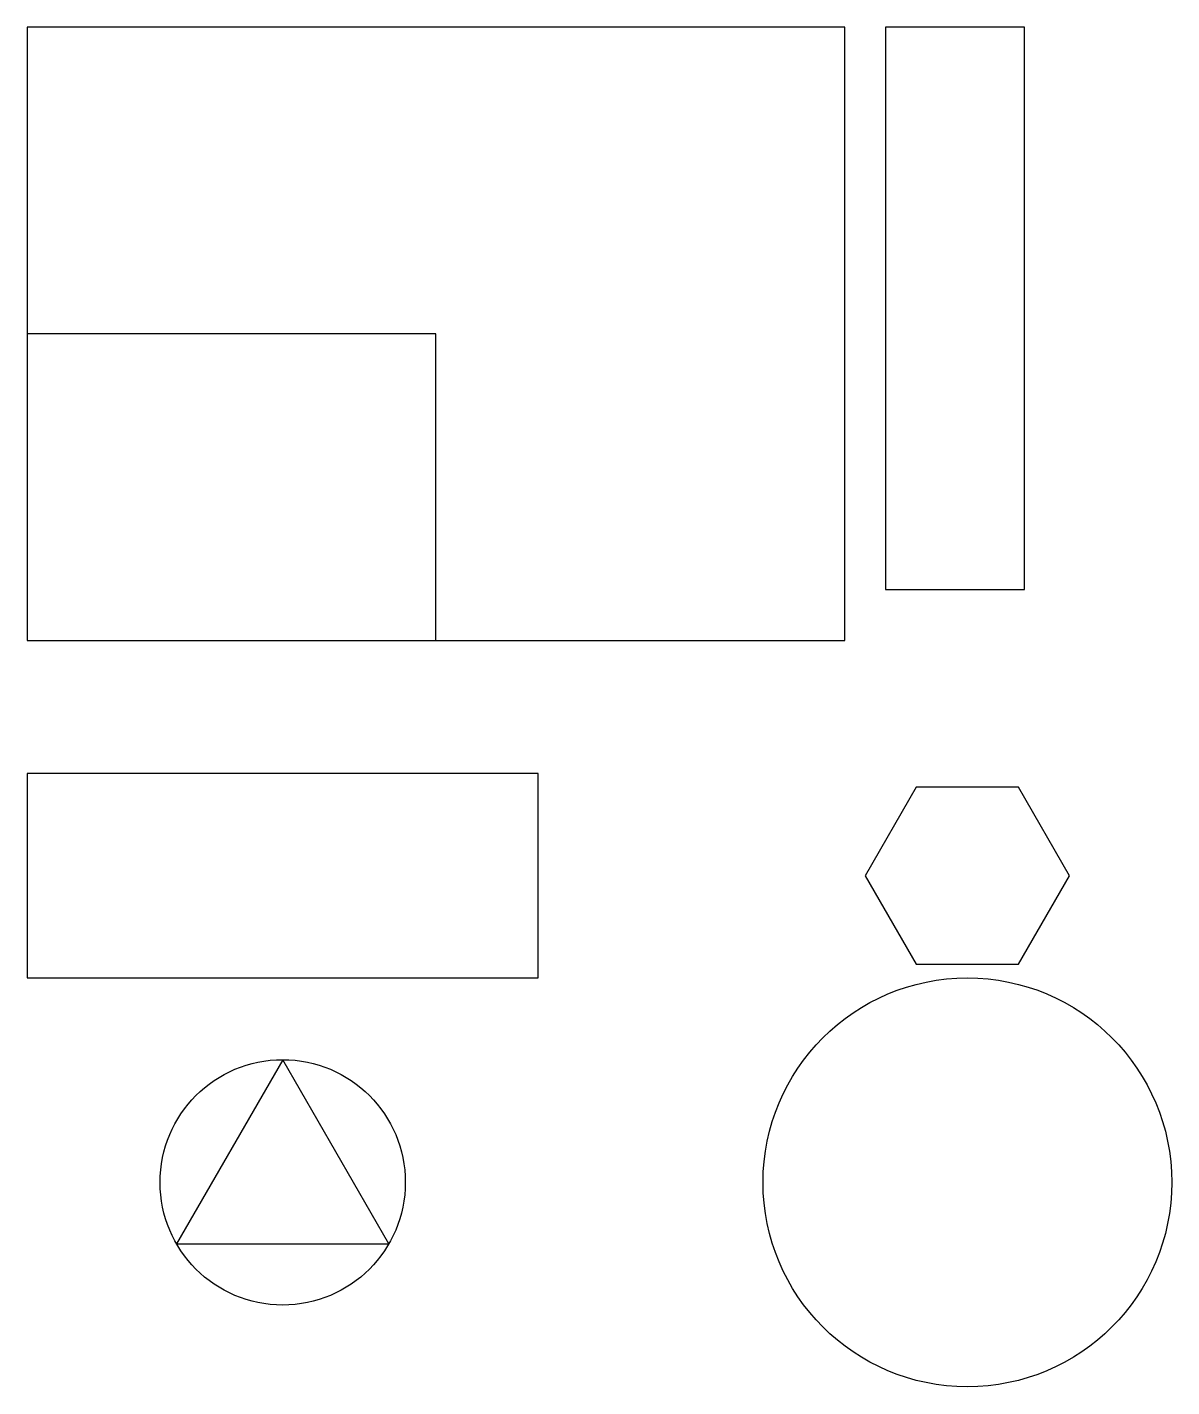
# Model space of a CAD drawing. Header units: millimetres. Extents: x 193275 to 196249, y 110521 to 111315.
# Drawn here: x 193275 to 193835, y 110521 to 111186 of the extents above.
import ezdxf

# ---------------------------------------------------------------- set-up
doc = ezdxf.new("R2010")
doc.units = ezdxf.units.MM

msp = doc.modelspace()

# ---------------------------------------------------------------- linework, layer by layer
for points in [[(193275.45, 110885.75), (193675.45, 110885.75), (193675.45, 111185.75), (193275.45, 111185.75)], [(193695.45, 110910.75), (193763.45, 110910.75), (193763.45, 111185.75), (193695.45, 111185.75)], [(193275.45, 110885.75), (193475.45, 110885.75), (193475.45, 111035.75), (193275.45, 111035.75)], [(193275.45, 110720.75), (193525.45, 110720.75), (193525.45, 110820.75), (193275.45, 110820.75)], [(193710.45, 110814.05), (193685.45, 110770.75), (193710.45, 110727.45), (193760.45, 110727.45), (193785.45, 110770.75), (193760.45, 110814.05)], [(193400.45, 110680.75), (193348.49, 110590.75), (193452.41, 110590.75)]]:
    msp.add_lwpolyline(points, close=True)
for centre, radius in [((193735.45, 110620.75), 100), ((193400.45, 110620.75), 60)]:
    msp.add_circle(centre, radius)

doc.saveas('drawing.dxf')
